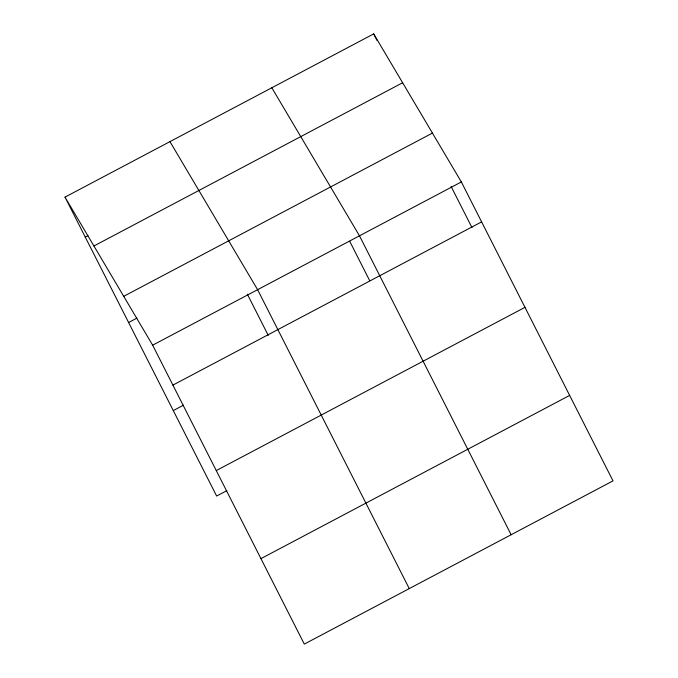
<?xml version="1.0" encoding="UTF-8"?>
<svg xmlns="http://www.w3.org/2000/svg" width="678" height="678" viewBox="0 0 678 678"><rect width="100%" height="100%" fill="white"/><g stroke="black" fill="none" stroke-linecap="round" stroke-linejoin="round"><path stroke-width="1.02" d="M64.995 197.129L373.697 33.9L461.354 181.95L613.005 480.872L304.303 644.1L152.652 345.178L64.995 197.129L216.646 496.05L226.859 490.643M85.25 237.054L88.03 235.58M93.92 245.987L402.622 82.758M123.727 296.32L432.428 133.091M128.608 322.516L136.964 318.101M152.652 345.178L461.354 181.95M172.907 385.104L481.609 221.876M173.28 410.58L183.501 405.173M216.265 470.574L524.975 307.346M260.937 558.63L569.647 395.401M271.827 87.767L359.484 235.817L511.136 534.739M169.949 141.626L257.606 289.684L409.258 588.606M373.697 33.9L376.993 40.4M451.099 186.458L472.007 227.681M349.695 241.258L369.663 280.607M247.351 294.193L268.259 335.407"/></g></svg>
